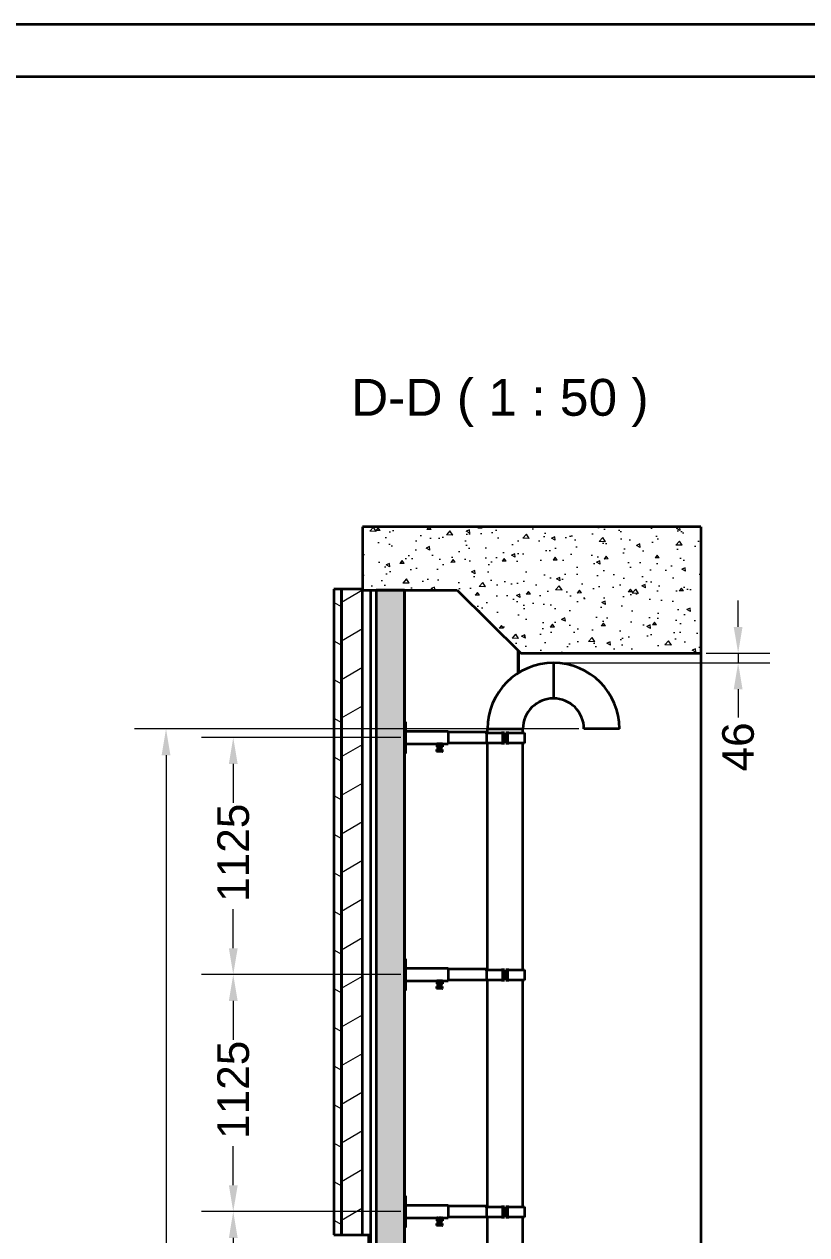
# Model space of a CAD drawing. Header units: millimetres. Extents: x 0 to 42050, y 0 to 29700.
# Drawn here: x 26771 to 30485, y 23954 to 29700 of the extents above; entities that cross this region are included whole.
import ezdxf

# ---------------------------------------------------------------- set-up
doc = ezdxf.new("R2010")
doc.units = ezdxf.units.MM
doc.header["$LTSCALE"] = 50
doc.layers.get('0').update_dxf_attribs({"lineweight": 18})
for name, color, linetype, lineweight in [('Border', 7, 'Continuous', 35), ('Dimension', 7, 'Continuous', 18), ('Hatch', 7, 'Continuous', 18), ('Symbol', 7, 'Continuous', 18), ('Visible', 7, 'Continuous', 35)]:
    doc.layers.add(name, color=color, linetype=linetype, lineweight=lineweight)
doc.styles.add('Label Text', font='arial.ttf')
doc.styles.add('Title', font='arial.ttf')
doc.dimstyles.new('Default - Method 2b', dxfattribs={"dimscale": 50, "dimtxt": 3, "dimasz": 2.5, "dimexe": 3, "dimexo": 0.5, "dimgap": 0.7, "dimtad": 0, "dimtoh": 1, "dimdec": 1, "dimrnd": 1e-08, "dimtxsty": 'Title', "dimcen": 0.09, "dimdle": 10, "dimclrd": 256, "dimclre": 256, "dimclrt": 7, "dimadec": 0, "dimazin": 2, "dimtfac": 0.833333, "dimtdec": 1, "dimtmove": 0, "dimatfit": 3, "dimfxl": 1, "dimtolj": 1, "dimlwd": -1, "dimlwe": -1, "dimarcsym": 0})

# ---------------------------------------------------------------- blocks, each defined once
blk = doc.blocks.new('Borders Bigadan Border')
at = {"layer": 'Border'}
for p, q in [((0, 594), (841, 594)), ((836, 589), (20, 589))]:
    blk.add_line(p, q, dxfattribs=at)
blk = doc.blocks.new('*D51')
at = {"layer": 'Defpoints', "color": 0, "transparency": 16777216}
for p in [(27443.8, 26355.4), (29427.6, 26355.4), (28105.6, 20954.4)]:
    blk.add_point(p, dxfattribs=at)
at = {"layer": 'Dimension', "transparency": 16777216}
for p, q in [((29402.6, 26355.4), (27293.8, 26355.4)), ((27443.8, 26230.4), (27443.8, 23871)), ((27443.8, 21079.4), (27443.8, 23382.1)), ((28080.6, 20954.4), (27293.8, 20954.4))]:
    blk.add_line(p, q, dxfattribs=at)
for points in [[(27423, 26230.4), (27464.6, 26230.4), (27443.8, 26355.4)], [(27423, 21079.4), (27464.6, 21079.4), (27443.8, 20954.4)]]:
    blk.add_solid(points, dxfattribs=at)
at = {"layer": 'Dimension', "color": 7, "transparency": 16777216, "insert": (27520.4, 23417.1), "char_height": 150, "attachment_point": 7, "rotation": 90, "style": 'Title'}
blk.add_mtext('\\A1;5401', dxfattribs=at)
blk = doc.blocks.new('*D90')
at = {"layer": 'Defpoints', "color": 0, "transparency": 16777216}
for p in [(27762.9, 24064.4), (28582.8, 24064.4), (28582.8, 22939.4)]:
    blk.add_point(p, dxfattribs=at)
at = {"layer": 'Dimension', "transparency": 16777216}
for p, q in [((28557.8, 24064.4), (27612.9, 24064.4)), ((27762.9, 23939.4), (27762.9, 23754.3)), ((27762.9, 23064.4), (27762.9, 23249.4)), ((28557.8, 22939.4), (27612.9, 22939.4))]:
    blk.add_line(p, q, dxfattribs=at)
for points in [[(27742.1, 23939.4), (27783.8, 23939.4), (27762.9, 24064.4)], [(27742.1, 23064.4), (27783.8, 23064.4), (27762.9, 22939.4)]]:
    blk.add_solid(points, dxfattribs=at)
at = {"layer": 'Dimension', "color": 7, "transparency": 16777216, "insert": (27839.5, 23284.4), "char_height": 150, "attachment_point": 7, "rotation": 90, "style": 'Title'}
blk.add_mtext('\\A1;1125', dxfattribs=at)
blk = doc.blocks.new('*D91')
at = {"layer": 'Defpoints', "color": 0, "transparency": 16777216}
for p in [(27762.9, 25189.4), (28582.8, 25189.4), (28582.8, 24064.4)]:
    blk.add_point(p, dxfattribs=at)
at = {"layer": 'Dimension', "transparency": 16777216}
for p, q in [((28557.8, 25189.4), (27612.9, 25189.4)), ((27762.9, 25064.4), (27762.9, 24879.3)), ((27762.9, 24189.4), (27762.9, 24374.4)), ((28557.8, 24064.4), (27612.9, 24064.4))]:
    blk.add_line(p, q, dxfattribs=at)
for points in [[(27742.1, 25064.4), (27783.8, 25064.4), (27762.9, 25189.4)], [(27742.1, 24189.4), (27783.8, 24189.4), (27762.9, 24064.4)]]:
    blk.add_solid(points, dxfattribs=at)
at = {"layer": 'Dimension', "color": 7, "transparency": 16777216, "insert": (27839.5, 24409.4), "char_height": 150, "attachment_point": 7, "rotation": 90, "style": 'Title'}
blk.add_mtext('\\A1;1125', dxfattribs=at)
blk = doc.blocks.new('*D92')
at = {"layer": 'Defpoints', "color": 0, "transparency": 16777216}
for p in [(27762.9, 26314.4), (28582.8, 26314.4), (28582.8, 25189.4)]:
    blk.add_point(p, dxfattribs=at)
at = {"layer": 'Dimension', "transparency": 16777216}
for p, q in [((28557.8, 26314.4), (27612.9, 26314.4)), ((27762.9, 26189.4), (27762.9, 26004.3)), ((27762.9, 25314.4), (27762.9, 25499.4)), ((28557.8, 25189.4), (27612.9, 25189.4))]:
    blk.add_line(p, q, dxfattribs=at)
for points in [[(27742.1, 26189.4), (27783.8, 26189.4), (27762.9, 26314.4)], [(27742.1, 25314.4), (27783.8, 25314.4), (27762.9, 25189.4)]]:
    blk.add_solid(points, dxfattribs=at)
at = {"layer": 'Dimension', "color": 7, "transparency": 16777216, "insert": (27839.5, 25534.4), "char_height": 150, "attachment_point": 7, "rotation": 90, "style": 'Title'}
blk.add_mtext('\\A1;1125', dxfattribs=at)
blk = doc.blocks.new('*D93')
at = {"layer": 'Defpoints', "color": 0, "transparency": 16777216}
for p in [(29282.8, 26668.5), (29982.7, 26714.4), (30159.5, 26714.4)]:
    blk.add_point(p, dxfattribs=at)
at = {"layer": 'Dimension', "transparency": 16777216}
for p, q in [((30159.5, 26839.4), (30159.5, 26964.4)), ((29307.8, 26668.5), (30309.5, 26668.5)), ((30007.7, 26714.4), (30309.5, 26714.4)), ((30159.5, 26714.4), (30159.5, 26668.5)), ((30159.5, 26543.5), (30159.5, 26409.2))]:
    blk.add_line(p, q, dxfattribs=at)
for points in [[(30138.6, 26839.4), (30180.3, 26839.4), (30159.5, 26714.4)], [(30138.6, 26543.5), (30180.3, 26543.5), (30159.5, 26668.5)]]:
    blk.add_solid(points, dxfattribs=at)
at = {"layer": 'Dimension', "color": 7, "transparency": 16777216, "insert": (30236, 26153.3), "char_height": 150, "attachment_point": 7, "rotation": 90, "style": 'Title'}
blk.add_mtext('\\A1;46', dxfattribs=at)

msp = doc.modelspace()

# ---------------------------------------------------------------- hatches: boundary and pattern name
at = {"layer": 'Hatch'}
h = msp.add_hatch(dxfattribs=at)
h.set_pattern_fill('AR-CONC', color=256, scale=26.916384, angle=131.249576, style=0)
h.set_pattern_definition([(181.24958, (0, 0), (-114.59345, 156.2882), [20.1873, -222.0602]), (126.2496, (0, 0), (-127.5964, -161.571), [16.1498, -177.6481]), (231.701, (-9.55, 13.02), (-242.18985, -5.2828), [17.1566, -188.7221]), (177.4338, (-40.47, -35.5), (-155.9079, 245.3518), [30.281, -333.0903]), (227.8852, (-53.47, -15.05), (-363.0068, 16.2696), [25.7348, -283.0833]), (122.4337, (-40.47, -35.5), (-363.0068, 16.2696), [24.2247, -266.4722]), (152.24958, (-48.1, -6.38), (-24.4557, 192.2487), [20.1873, -222.0602]), (97.2496, (-48.1, -6.38), (-189.9295, -79.4532), [16.1498, -177.6481]), (202.701, (-50.14, 9.64), (-214.3852, 112.7955), [17.1566, -188.7221]), (168.74958, (0, 0), (-69.52555, -56.61807), [0, -175.49482, 0, -180.33977, 0, -178.32105]), (138.74958, (0, 0), (-126.50396, -16.75924), [0, -102.8206, 0, -171.45737, 0, -67.96387]), (98.74958, (39.576, -45.13), (-90.17335, 112.03215), [0, -67.29096, 0, -209.9478, 0, -278.58458]), (88.74958, (57.32, -65.37), (-123.75656, 100.25335), [0, -87.47825, 0, -139.42687, 0, -197.83542])])
h.paths.add_polyline_path([(29982.69, 27314.35), (29982.69, 26714.35), (29127.49, 26714.35), (28825.7, 27014.35), (28376.53, 27014.35), (28376.53, 27314.35)])
h = msp.add_hatch(dxfattribs=at)
h.set_pattern_fill('ANSI31', color=256, scale=1270, angle=105.000246, style=0)
h.set_pattern_definition([(150.00025, (0, 0), (-79.3744, -137.4819), [])])
h.paths.add_polyline_path([(28241.04, 23954.35), (28276.17, 23954.35), (28276.17, 27019.35), (28241.04, 27019.35)])
h = msp.add_hatch(dxfattribs=at)
h.set_pattern_fill('ANSI31', color=256, scale=1270, angle=-14.999978, style=0)
h.set_pattern_definition([(30, (0, 0), (-79.37505, 137.4815), [])])
h.paths.add_polyline_path([(28376.53, 23954.35), (28376.53, 27019.35), (28276.17, 27019.35), (28276.17, 23954.35)])
h = msp.add_hatch(dxfattribs=at)
h.set_pattern_fill('AR-CONC', color=256, scale=26.916384, angle=45, style=0)
h.set_pattern_definition([(95, (0, 0), (148.45785, 124.5709), [20.1873, -222.0602]), (40, (0, 0), (-169.5711, 116.7547), [16.1498, -177.6481]), (145.45144, (12.37, 10.38), (-21.1133, 241.3256), [17.1566, -188.7221]), (91.1842, (-38.07, 38.07), (234.6283, 171.6226), [30.281, -333.0903]), (141.6356, (-18.5, 52.37), (-7.5097, 363.2936), [25.7348, -283.0833]), (36.1842, (-38.07, 38.07), (-7.5097, 363.2936), [24.2247, -266.4722]), (66, (-9.52, 47.58), (190.23735, 36.9784), [20.1873, -222.0602]), (11, (-9.52, 47.58), (-91.7064, 184.3257), [16.1498, -177.6481]), (116.45144, (6.34, 50.66), (98.5309, 221.3041), [17.1566, -188.7221]), (82.5, (0, 0), (-61.04452, 65.67324), [0, -175.49482, 0, -180.33977, 0, -178.32105]), (52.5, (0, 0), (-24.99804, 125.13681), [0, -102.8206, 0, -171.45737, 0, -67.96387]), (12.5, (-42.44, -42.44), (105.89395, 97.30832), [0, -67.29096, 0, -209.9478, 0, -278.58458]), (2.5, (-61.48, -61.48), (91.94367, 130.04915), [0, -87.47825, 0, -139.42687, 0, -197.83542])])
h.paths.add_polyline_path([(28441.39, 21504.35), (28576.27, 21504.35), (28576.27, 27014.35), (28441.39, 27014.35)])

# ---------------------------------------------------------------- linework, layer by layer
at = {"layer": 'Visible', "color": 9, "true_color": 0xc0c0c0}
for p, q in [((29982.69, 27314.35), (28376.53, 27314.35)), ((28376.53, 27314.35), (28376.53, 27014.35)), ((29982.69, 27314.35), (29982.69, 26714.35)), ((28276.17, 27019.35), (28241.04, 27019.35)), ((28241.04, 27019.35), (28241.04, 23954.35)), ((28376.53, 27019.35), (28276.17, 27019.35)), ((28276.17, 27019.35), (28276.17, 23954.35)), ((28276.17, 23954.35), (28276.17, 27019.35)), ((28376.53, 23954.35), (28376.53, 27019.35)), ((28376.53, 27014.35), (28825.7, 27014.35)), ((28416.27, 21468.5), (28416.27, 27014.35)), ((28576.27, 27014.35), (28441.39, 27014.35)), ((28441.39, 27014.35), (28441.39, 21504.35)), ((28576.27, 21504.35), (28576.27, 27014.35)), ((28577.06, 26389.35), (28577.06, 27014.35)), ((28825.7, 27014.35), (29127.49, 26714.35)), ((29115.41, 26620.03), (29115.41, 26726.35)), ((29117.71, 26621.47), (29117.71, 26724.07)), ((29127.49, 26714.35), (29982.69, 26714.35)), ((29982.69, 26714.35), (29982.69, 21154.35)), ((28577.06, 25264.35), (28577.06, 26239.35)), ((28577.06, 24139.35), (28577.06, 25114.35)), ((28577.06, 23014.35), (28577.06, 23989.35)), ((28241.04, 23954.35), (28276.17, 23954.35)), ((28276.17, 23954.35), (28376.53, 23954.35)), ((28376.53, 23954.35), (28416.27, 23954.35)), ((28407.02, 21468.5), (28407.02, 23954.35))]:
    msp.add_line(p, q, dxfattribs=at)
at = {"layer": 'Visible'}
for p, q in [((29282.77, 26668.5), (29282.77, 26500.2)), ((29282.77, 26668.5), (29282.77, 26500.2)), ((28576.77, 26389.35), (28582.77, 26389.35)), ((28576.77, 26239.35), (28576.77, 26389.35)), ((28582.77, 26239.35), (28582.77, 26389.35)), ((28582.77, 26344.35), (28782.77, 26344.35)), ((28782.77, 26342.35), (28782.77, 26344.35)), ((28782.77, 26342.35), (28782.77, 26286.35)), ((28782.77, 26341.35), (28964.41, 26341.35)), ((28964.41, 26331.85), (28964.41, 26341.35)), ((28964.41, 26337.35), (29036.29, 26337.35)), ((28964.41, 26331.85), (28964.41, 26288.35)), ((28969.62, 26355.35), (29137.92, 26355.35)), ((28969.62, 26337.35), (28969.62, 26355.35)), ((28969.62, 26355.35), (29137.92, 26355.35)), ((29042.77, 26337.35), (29036.29, 26337.35)), ((29042.77, 26287.35), (29042.77, 26337.35)), ((29050.77, 26337.35), (29042.77, 26337.35)), ((29050.77, 26337.35), (29050.77, 26287.35)), ((29064.77, 26337.35), (29056.77, 26337.35)), ((29056.77, 26287.35), (29056.77, 26337.35)), ((29064.77, 26337.35), (29064.77, 26287.35)), ((29071.26, 26337.35), (29064.77, 26337.35)), ((29071.26, 26337.35), (29145.92, 26337.35)), ((29137.92, 26337.35), (29137.92, 26355.35)), ((29145.92, 26337.35), (29145.92, 26287.35)), ((29595.92, 26355.35), (29427.62, 26355.35)), ((28582.77, 26284.35), (28782.77, 26284.35)), ((28729.09, 26283.68), (28729.09, 26270.53)), ((28730.77, 26284.35), (28729.93, 26284.04)), ((28730.77, 26269.85), (28729.93, 26270.16)), ((28730.77, 26269.85), (28733.46, 26269.85)), ((28754.77, 26258.35), (28730.77, 26258.35)), ((28730.77, 26257.55), (28730.77, 26258.35)), ((28733.46, 26269.85), (28744.67, 26269.85)), ((28734.77, 26258.35), (28734.77, 26269.85)), ((28737.83, 26283.68), (28737.83, 26270.53)), ((28744.67, 26269.85), (28753.98, 26269.85)), ((28750.77, 26258.35), (28750.77, 26269.85)), ((28751.51, 26270.53), (28751.51, 26283.68)), ((28753.98, 26269.85), (28754.77, 26269.85)), ((28754.77, 26284.35), (28755.62, 26284.04)), ((28754.77, 26269.85), (28755.62, 26270.16)), ((28754.77, 26257.55), (28754.77, 26258.35)), ((28756.46, 26283.68), (28756.46, 26270.53)), ((28964.41, 26288.35), (28782.77, 26288.35)), ((28782.77, 26284.35), (28782.77, 26286.35)), ((28961.62, 26288.35), (28961.62, 26287.35)), ((29036.29, 26287.35), (28961.62, 26287.35)), ((28969.62, 25212.35), (28969.62, 26287.35)), ((29036.29, 26287.35), (29042.77, 26287.35)), ((29042.77, 26287.35), (29050.77, 26287.35)), ((29056.77, 26287.35), (29064.77, 26287.35)), ((29064.77, 26287.35), (29071.26, 26287.35)), ((29145.92, 26287.35), (29071.26, 26287.35)), ((29137.92, 25212.35), (29137.92, 26287.35)), ((28576.77, 26239.35), (28582.77, 26239.35)), ((28729.06, 26249.03), (28729.06, 26257.55)), ((28729.06, 26257.55), (28731.62, 26257.55)), ((28730.77, 26248.35), (28729.86, 26248.68)), ((28731.62, 26248.35), (28730.77, 26248.35)), ((28731.62, 26257.55), (28734.18, 26257.55)), ((28741.03, 26248.35), (28731.62, 26248.35)), ((28734.18, 26249.03), (28734.18, 26257.55)), ((28734.18, 26257.55), (28741.03, 26257.55)), ((28741.03, 26257.55), (28747.88, 26257.55)), ((28752.18, 26248.35), (28741.03, 26248.35)), ((28747.88, 26257.55), (28752.18, 26257.55)), ((28747.88, 26249.03), (28747.88, 26257.55)), ((28752.18, 26257.55), (28756.48, 26257.55)), ((28754.77, 26248.35), (28752.18, 26248.35)), ((28754.77, 26248.35), (28755.68, 26248.68)), ((28756.48, 26249.03), (28756.48, 26257.55)), ((28576.77, 25264.35), (28582.77, 25264.35)), ((28576.77, 25114.35), (28576.77, 25264.35)), ((28582.77, 25114.35), (28582.77, 25264.35)), ((28582.77, 25219.35), (28782.77, 25219.35)), ((28782.77, 25217.35), (28782.77, 25219.35)), ((28782.77, 25217.35), (28782.77, 25161.35)), ((28782.77, 25216.35), (28964.41, 25216.35)), ((28964.41, 25206.85), (28964.41, 25216.35)), ((28964.41, 25212.35), (29036.29, 25212.35)), ((28964.41, 25206.85), (28964.41, 25163.35)), ((29042.77, 25212.35), (29036.29, 25212.35)), ((29042.77, 25162.35), (29042.77, 25212.35)), ((29050.77, 25212.35), (29042.77, 25212.35)), ((29050.77, 25212.35), (29050.77, 25162.35)), ((29064.77, 25212.35), (29056.77, 25212.35)), ((29056.77, 25162.35), (29056.77, 25212.35)), ((29064.77, 25212.35), (29064.77, 25162.35)), ((29071.26, 25212.35), (29064.77, 25212.35)), ((29071.26, 25212.35), (29145.92, 25212.35)), ((29145.92, 25212.35), (29145.92, 25162.35)), ((28576.77, 25114.35), (28582.77, 25114.35)), ((28582.77, 25159.35), (28782.77, 25159.35)), ((28729.06, 25124.03), (28729.06, 25132.55)), ((28729.06, 25132.55), (28731.62, 25132.55)), ((28729.09, 25158.68), (28729.09, 25145.53)), ((28730.77, 25123.35), (28729.86, 25123.68)), ((28730.77, 25159.35), (28729.93, 25159.04)), ((28730.77, 25144.85), (28729.93, 25145.16)), ((28730.77, 25144.85), (28733.46, 25144.85)), ((28754.77, 25133.35), (28730.77, 25133.35)), ((28730.77, 25132.55), (28730.77, 25133.35)), ((28731.62, 25123.35), (28730.77, 25123.35)), ((28731.62, 25132.55), (28734.18, 25132.55)), ((28741.03, 25123.35), (28731.62, 25123.35)), ((28733.46, 25144.85), (28744.67, 25144.85)), ((28734.18, 25124.03), (28734.18, 25132.55)), ((28734.18, 25132.55), (28741.03, 25132.55)), ((28734.77, 25133.35), (28734.77, 25144.85)), ((28737.83, 25158.68), (28737.83, 25145.53)), ((28741.03, 25132.55), (28747.88, 25132.55)), ((28752.18, 25123.35), (28741.03, 25123.35)), ((28744.67, 25144.85), (28753.98, 25144.85)), ((28747.88, 25132.55), (28752.18, 25132.55)), ((28747.88, 25124.03), (28747.88, 25132.55)), ((28750.77, 25133.35), (28750.77, 25144.85)), ((28751.51, 25145.53), (28751.51, 25158.68)), ((28752.18, 25132.55), (28756.48, 25132.55)), ((28754.77, 25123.35), (28752.18, 25123.35)), ((28753.98, 25144.85), (28754.77, 25144.85)), ((28754.77, 25159.35), (28755.62, 25159.04)), ((28754.77, 25144.85), (28755.62, 25145.16)), ((28754.77, 25132.55), (28754.77, 25133.35)), ((28754.77, 25123.35), (28755.68, 25123.68)), ((28756.46, 25158.68), (28756.46, 25145.53)), ((28756.48, 25124.03), (28756.48, 25132.55)), ((28964.41, 25163.35), (28782.77, 25163.35)), ((28782.77, 25159.35), (28782.77, 25161.35)), ((28961.62, 25163.35), (28961.62, 25162.35)), ((29036.29, 25162.35), (28961.62, 25162.35)), ((28969.62, 24087.35), (28969.62, 25162.35)), ((29036.29, 25162.35), (29042.77, 25162.35)), ((29042.77, 25162.35), (29050.77, 25162.35)), ((29056.77, 25162.35), (29064.77, 25162.35)), ((29064.77, 25162.35), (29071.26, 25162.35)), ((29145.92, 25162.35), (29071.26, 25162.35)), ((29137.92, 24087.35), (29137.92, 25162.35)), ((28576.77, 24139.35), (28582.77, 24139.35)), ((28576.77, 23989.35), (28576.77, 24139.35)), ((28582.77, 23989.35), (28582.77, 24139.35)), ((28582.77, 24094.35), (28782.77, 24094.35)), ((28782.77, 24092.35), (28782.77, 24094.35)), ((28782.77, 24092.35), (28782.77, 24036.35)), ((28782.77, 24091.35), (28964.41, 24091.35)), ((28964.41, 24081.85), (28964.41, 24091.35)), ((28964.41, 24087.35), (29036.29, 24087.35)), ((28964.41, 24081.85), (28964.41, 24038.35)), ((29042.77, 24087.35), (29036.29, 24087.35)), ((29042.77, 24037.35), (29042.77, 24087.35)), ((29050.77, 24087.35), (29042.77, 24087.35)), ((29050.77, 24087.35), (29050.77, 24037.35)), ((29064.77, 24087.35), (29056.77, 24087.35)), ((29056.77, 24037.35), (29056.77, 24087.35)), ((29064.77, 24087.35), (29064.77, 24037.35)), ((29071.26, 24087.35), (29064.77, 24087.35)), ((29071.26, 24087.35), (29145.92, 24087.35)), ((29145.92, 24087.35), (29145.92, 24037.35)), ((28582.77, 24034.35), (28782.77, 24034.35)), ((28729.09, 24033.68), (28729.09, 24020.53)), ((28730.77, 24034.35), (28729.93, 24034.04)), ((28730.77, 24019.85), (28729.93, 24020.16)), ((28730.77, 24019.85), (28733.46, 24019.85)), ((28733.46, 24019.85), (28744.67, 24019.85)), ((28734.77, 24008.35), (28734.77, 24019.85)), ((28737.83, 24033.68), (28737.83, 24020.53)), ((28744.67, 24019.85), (28753.98, 24019.85)), ((28750.77, 24008.35), (28750.77, 24019.85)), ((28751.51, 24020.53), (28751.51, 24033.68)), ((28753.98, 24019.85), (28754.77, 24019.85)), ((28754.77, 24034.35), (28755.62, 24034.04)), ((28754.77, 24019.85), (28755.62, 24020.16)), ((28756.46, 24033.68), (28756.46, 24020.53)), ((28964.41, 24038.35), (28782.77, 24038.35)), ((28782.77, 24034.35), (28782.77, 24036.35)), ((28961.62, 24038.35), (28961.62, 24037.35)), ((29036.29, 24037.35), (28961.62, 24037.35)), ((28969.62, 22962.35), (28969.62, 24037.35)), ((29036.29, 24037.35), (29042.77, 24037.35)), ((29042.77, 24037.35), (29050.77, 24037.35)), ((29056.77, 24037.35), (29064.77, 24037.35)), ((29064.77, 24037.35), (29071.26, 24037.35)), ((29145.92, 24037.35), (29071.26, 24037.35)), ((29137.92, 22962.35), (29137.92, 24037.35)), ((28576.77, 23989.35), (28582.77, 23989.35)), ((28729.06, 23999.03), (28729.06, 24007.55)), ((28729.06, 24007.55), (28731.62, 24007.55)), ((28730.77, 23998.35), (28729.86, 23998.68)), ((28754.77, 24008.35), (28730.77, 24008.35)), ((28730.77, 24007.55), (28730.77, 24008.35)), ((28731.62, 23998.35), (28730.77, 23998.35)), ((28731.62, 24007.55), (28734.18, 24007.55)), ((28741.03, 23998.35), (28731.62, 23998.35)), ((28734.18, 23999.03), (28734.18, 24007.55)), ((28734.18, 24007.55), (28741.03, 24007.55)), ((28741.03, 24007.55), (28747.88, 24007.55)), ((28752.18, 23998.35), (28741.03, 23998.35)), ((28747.88, 24007.55), (28752.18, 24007.55)), ((28747.88, 23999.03), (28747.88, 24007.55)), ((28752.18, 24007.55), (28756.48, 24007.55)), ((28754.77, 23998.35), (28752.18, 23998.35)), ((28754.77, 24007.55), (28754.77, 24008.35)), ((28754.77, 23998.35), (28755.68, 23998.68)), ((28756.48, 23999.03), (28756.48, 24007.55))]:
    msp.add_line(p, q, dxfattribs=at)
for radius, start, end in [(313.15, 90, 180), (313.15, 0, 90), (144.85, 90, 180), (144.85, 0, 90)]:
    msp.add_arc((29282.77, 26355.35), radius, start, end, dxfattribs=at)
for points, weights in [([(28733.46, 26284.35), (28731.43, 26284.35), (28729.09, 26283.68)], [1, 1.11576506476, 1.15554960661]), ([(28729.09, 26283.68), (28729.53, 26283.9), (28729.93, 26284.04)], [1.15554960661, 1.14219616442, 1.12028299319]), ([(28729.93, 26270.16), (28729.53, 26270.31), (28729.09, 26270.53)], [1.12028299319, 1.14219616442, 1.15554960661]), ([(28729.09, 26270.53), (28731.43, 26269.85), (28733.46, 26269.85)], [1.15554960661, 1.11576506476, 1]), ([(28737.83, 26283.68), (28735.49, 26284.35), (28733.46, 26284.35)], [1.15554960661, 1.11576506476, 1]), ([(28733.46, 26269.85), (28735.49, 26269.85), (28737.83, 26270.53)], [1, 1.11576506476, 1.15554960661]), ([(28744.67, 26284.35), (28741.5, 26284.35), (28737.83, 26283.68)], [1, 1.11576506476, 1.15554960661]), ([(28737.83, 26270.53), (28741.5, 26269.85), (28744.67, 26269.85)], [1.15554960661, 1.11576506476, 1]), ([(28751.51, 26283.68), (28747.85, 26284.35), (28744.67, 26284.35)], [1.15554960661, 1.11576506476, 1]), ([(28744.67, 26269.85), (28747.85, 26269.85), (28751.51, 26270.53)], [1, 1.11576506476, 1.15554960661]), ([(28753.98, 26284.35), (28752.84, 26284.35), (28751.51, 26283.68)], [1, 1.11576506476, 1.15554960661]), ([(28751.51, 26270.53), (28752.84, 26269.85), (28753.98, 26269.85)], [1.15554960661, 1.11576506476, 1]), ([(28756.46, 26283.68), (28755.13, 26284.35), (28753.98, 26284.35)], [1.15554960661, 1.11576506476, 1]), ([(28753.98, 26269.85), (28755.13, 26269.85), (28756.46, 26270.53)], [1, 1.11576506476, 1.15554960661]), ([(28731.62, 26248.35), (28730.43, 26248.35), (28729.06, 26249.03)], [1, 1.04818815859, 1.01981541865]), ([(28734.18, 26249.03), (28732.81, 26248.35), (28731.62, 26248.35)], [1.01981541865, 1.04818815859, 1]), ([(28741.03, 26248.35), (28737.85, 26248.35), (28734.18, 26249.03)], [1, 1.04818815859, 1.01981541865]), ([(28747.88, 26249.03), (28744.21, 26248.35), (28741.03, 26248.35)], [1.01981541865, 1.04818815859, 1]), ([(28752.18, 26248.35), (28750.19, 26248.35), (28747.88, 26249.03)], [1, 1.04818815859, 1.01981541865]), ([(28756.48, 26249.03), (28754.18, 26248.35), (28752.18, 26248.35)], [1.01981541865, 1.04818815859, 1]), ([(28755.68, 26248.68), (28756.07, 26248.82), (28756.48, 26249.03)], [1.02990731041, 1.02822168758, 1.01981541865]), ([(28731.62, 25123.35), (28730.43, 25123.35), (28729.06, 25124.03)], [1, 1.04818815859, 1.01981541865]), ([(28733.46, 25159.35), (28731.43, 25159.35), (28729.09, 25158.68)], [1, 1.11576506476, 1.15554960661]), ([(28729.09, 25158.68), (28729.53, 25158.9), (28729.93, 25159.04)], [1.15554960661, 1.14219616442, 1.12028299319]), ([(28729.93, 25145.16), (28729.53, 25145.31), (28729.09, 25145.53)], [1.12028299319, 1.14219616442, 1.15554960661]), ([(28729.09, 25145.53), (28731.43, 25144.85), (28733.46, 25144.85)], [1.15554960661, 1.11576506476, 1]), ([(28734.18, 25124.03), (28732.81, 25123.35), (28731.62, 25123.35)], [1.01981541865, 1.04818815859, 1]), ([(28737.83, 25158.68), (28735.49, 25159.35), (28733.46, 25159.35)], [1.15554960661, 1.11576506476, 1]), ([(28733.46, 25144.85), (28735.49, 25144.85), (28737.83, 25145.53)], [1, 1.11576506476, 1.15554960661]), ([(28741.03, 25123.35), (28737.85, 25123.35), (28734.18, 25124.03)], [1, 1.04818815859, 1.01981541865]), ([(28744.67, 25159.35), (28741.5, 25159.35), (28737.83, 25158.68)], [1, 1.11576506476, 1.15554960661]), ([(28737.83, 25145.53), (28741.5, 25144.85), (28744.67, 25144.85)], [1.15554960661, 1.11576506476, 1]), ([(28747.88, 25124.03), (28744.21, 25123.35), (28741.03, 25123.35)], [1.01981541865, 1.04818815859, 1]), ([(28751.51, 25158.68), (28747.85, 25159.35), (28744.67, 25159.35)], [1.15554960661, 1.11576506476, 1]), ([(28744.67, 25144.85), (28747.85, 25144.85), (28751.51, 25145.53)], [1, 1.11576506476, 1.15554960661]), ([(28752.18, 25123.35), (28750.19, 25123.35), (28747.88, 25124.03)], [1, 1.04818815859, 1.01981541865]), ([(28753.98, 25159.35), (28752.84, 25159.35), (28751.51, 25158.68)], [1, 1.11576506476, 1.15554960661]), ([(28751.51, 25145.53), (28752.84, 25144.85), (28753.98, 25144.85)], [1.15554960661, 1.11576506476, 1]), ([(28756.48, 25124.03), (28754.18, 25123.35), (28752.18, 25123.35)], [1.01981541865, 1.04818815859, 1]), ([(28756.46, 25158.68), (28755.13, 25159.35), (28753.98, 25159.35)], [1.15554960661, 1.11576506476, 1]), ([(28753.98, 25144.85), (28755.13, 25144.85), (28756.46, 25145.53)], [1, 1.11576506476, 1.15554960661]), ([(28755.68, 25123.68), (28756.07, 25123.82), (28756.48, 25124.03)], [1.02990731041, 1.02822168758, 1.01981541865]), ([(28733.46, 24034.35), (28731.43, 24034.35), (28729.09, 24033.68)], [1, 1.11576506476, 1.15554960661]), ([(28729.09, 24033.68), (28729.53, 24033.9), (28729.93, 24034.04)], [1.15554960661, 1.14219616442, 1.12028299319]), ([(28729.93, 24020.16), (28729.53, 24020.31), (28729.09, 24020.53)], [1.12028299319, 1.14219616442, 1.15554960661]), ([(28729.09, 24020.53), (28731.43, 24019.85), (28733.46, 24019.85)], [1.15554960661, 1.11576506476, 1]), ([(28737.83, 24033.68), (28735.49, 24034.35), (28733.46, 24034.35)], [1.15554960661, 1.11576506476, 1]), ([(28733.46, 24019.85), (28735.49, 24019.85), (28737.83, 24020.53)], [1, 1.11576506476, 1.15554960661]), ([(28744.67, 24034.35), (28741.5, 24034.35), (28737.83, 24033.68)], [1, 1.11576506476, 1.15554960661]), ([(28737.83, 24020.53), (28741.5, 24019.85), (28744.67, 24019.85)], [1.15554960661, 1.11576506476, 1]), ([(28751.51, 24033.68), (28747.85, 24034.35), (28744.67, 24034.35)], [1.15554960661, 1.11576506476, 1]), ([(28744.67, 24019.85), (28747.85, 24019.85), (28751.51, 24020.53)], [1, 1.11576506476, 1.15554960661]), ([(28753.98, 24034.35), (28752.84, 24034.35), (28751.51, 24033.68)], [1, 1.11576506476, 1.15554960661]), ([(28751.51, 24020.53), (28752.84, 24019.85), (28753.98, 24019.85)], [1.15554960661, 1.11576506476, 1]), ([(28756.46, 24033.68), (28755.13, 24034.35), (28753.98, 24034.35)], [1.15554960661, 1.11576506476, 1]), ([(28753.98, 24019.85), (28755.13, 24019.85), (28756.46, 24020.53)], [1, 1.11576506476, 1.15554960661]), ([(28731.62, 23998.35), (28730.43, 23998.35), (28729.06, 23999.03)], [1, 1.04818815859, 1.01981541865]), ([(28734.18, 23999.03), (28732.81, 23998.35), (28731.62, 23998.35)], [1.01981541865, 1.04818815859, 1]), ([(28741.03, 23998.35), (28737.85, 23998.35), (28734.18, 23999.03)], [1, 1.04818815859, 1.01981541865]), ([(28747.88, 23999.03), (28744.21, 23998.35), (28741.03, 23998.35)], [1.01981541865, 1.04818815859, 1]), ([(28752.18, 23998.35), (28750.19, 23998.35), (28747.88, 23999.03)], [1, 1.04818815859, 1.01981541865]), ([(28756.48, 23999.03), (28754.18, 23998.35), (28752.18, 23998.35)], [1.01981541865, 1.04818815859, 1]), ([(28755.68, 23998.68), (28756.07, 23998.82), (28756.48, 23999.03)], [1.02990731041, 1.02822168758, 1.01981541865])]:
    msp.add_rational_spline(points, weights, degree=2, dxfattribs=at)

# ---------------------------------------------------------------- block references
at = {"xscale": 50, "yscale": 50, "zscale": 50}
msp.add_blockref('Borders Bigadan Border', (0, 0), dxfattribs=at)

# ---------------------------------------------------------------- texts
at = {"layer": 'Symbol', "insert": (28321.86, 27788.97), "char_height": 175, "attachment_point": 7, "style": 'Label Text'}
msp.add_mtext('D-D ( 1 : 50 )', dxfattribs=at)

# ---------------------------------------------------------------- dimensions: what is measured, and where the dimension line sits
at = {"layer": 'Dimension'}
for base, p1, p2, angle, override, picture, middle in [((30159.46, 26714.35), (29282.77, 26668.5), (29982.69, 26714.35), 270, {"dimgap": 0.7, "dimtoh": 0, "dimdec": 0, "dimtol": 0, "dimlim": 0, "dimtp": 0, "dimtm": 0, "dimtdec": 0, "dimtofl": 1, "dimatfit": 1}, '*D93', (30159.46, 26263.75)), ((27443.78, 26355.35), (28105.56, 20954.35), (29427.62, 26355.35), 90, {"dimgap": 0.7, "dimtoh": 0, "dimdec": 0, "dimtol": 0, "dimlim": 0, "dimtp": 0, "dimtm": 0, "dimtdec": 0, "dimtofl": 0, "dimatfit": 1}, '*D51', (27443.78, 23626.55)), ((27762.94, 26314.35), (28582.77, 25189.35), (28582.77, 26314.35), 90, {"dimgap": 0.7, "dimtoh": 0, "dimdec": 1, "dimtol": 0, "dimlim": 0, "dimtp": 0, "dimtm": 0, "dimtdec": 1, "dimtofl": 0, "dimatfit": 1}, '*D92', (27762.94, 25751.85)), ((27762.94, 25189.35), (28582.77, 24064.35), (28582.77, 25189.35), 90, {"dimgap": 0.7, "dimtoh": 0, "dimdec": 1, "dimtol": 0, "dimlim": 0, "dimtp": 0, "dimtm": 0, "dimtdec": 1, "dimtofl": 0, "dimatfit": 1}, '*D91', (27762.94, 24626.85)), ((27762.94, 24064.35), (28582.77, 22939.35), (28582.77, 24064.35), 90, {"dimgap": 0.7, "dimtoh": 0, "dimdec": 1, "dimtol": 0, "dimlim": 0, "dimtp": 0, "dimtm": 0, "dimtdec": 1, "dimtofl": 0, "dimatfit": 1}, '*D90', (27762.94, 23501.85))]:
    dim = msp.add_linear_dim(base=base, p1=p1, p2=p2, angle=angle, dimstyle='Default - Method 2b', override=override, dxfattribs=at)
    dim.commit()
    dim.dimension.update_dxf_attribs({"geometry": picture, "text_midpoint": middle, "dimtype": 160})

doc.saveas('drawing.dxf')
